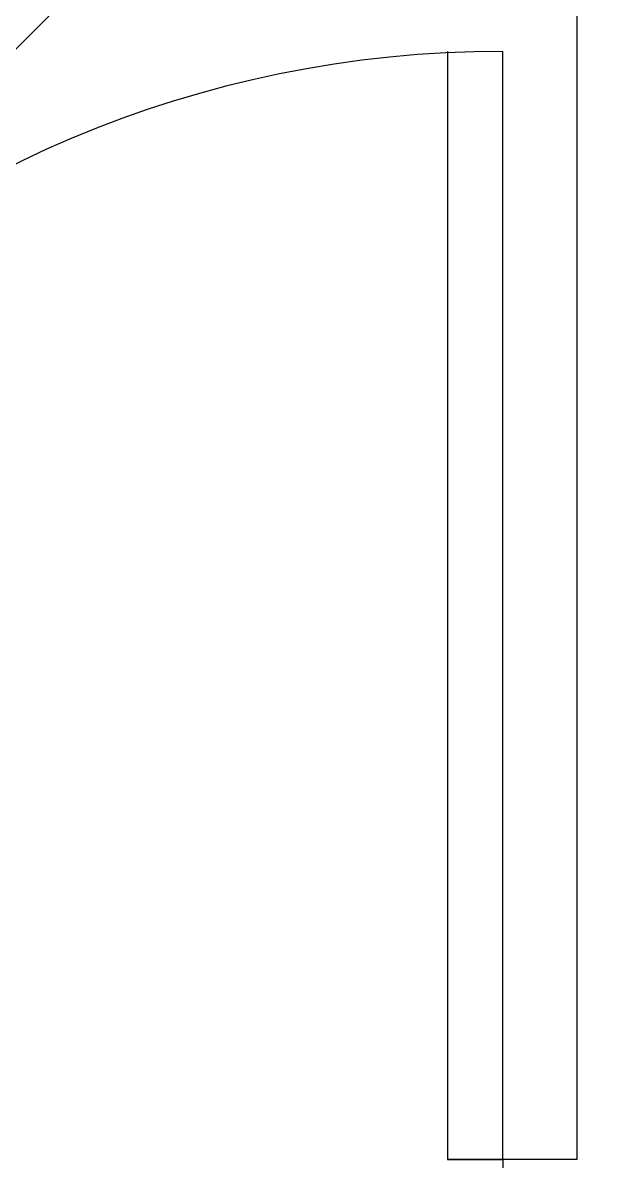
# Model space of a CAD drawing. Header units: millimetres. Extents: x 732 to 1037, y 127 to 299.
# Drawn here: x 737.353 to 737.676, y 282.617 to 283.233 of the extents above; entities that cross this region are included whole.
import ezdxf

# ---------------------------------------------------------------- set-up
doc = ezdxf.new("R2010")
doc.units = ezdxf.units.MM
doc.layers.add('I-ARQ', color=8, linetype='Continuous')

# ---------------------------------------------------------------- blocks, each defined once
blk = doc.blocks.new('A$C4CA24491')
at = {"layer": 'I-ARQ', "color": 2}
blk.add_line((0, 5.1752), (12.75, 17.9252), dxfattribs=at)

msp = doc.modelspace()

# ---------------------------------------------------------------- linework, layer by layer
at = {"layer": 'I-ARQ'}
for p, q in [((737.65258, 283.82753), (737.65258, 282.61753)), ((737.58258, 283.21753), (737.58258, 282.61753)), ((737.61258, 282.61753), (737.61258, 283.21753)), ((737.65258, 282.61753), (737.58258, 282.61753)), ((737.58258, 282.61753), (737.61258, 282.61753)), ((737.61258, 282.61753), (737.61258, 282.57753))]:
    msp.add_line(p, q, dxfattribs=at)
msp.add_arc((737.61258, 282.61753), 0.6, 90, 180, dxfattribs=at)

# ---------------------------------------------------------------- block references
msp.add_blockref('A$C4CA24491', (733.63258, 274.32726))

doc.saveas('drawing.dxf')
